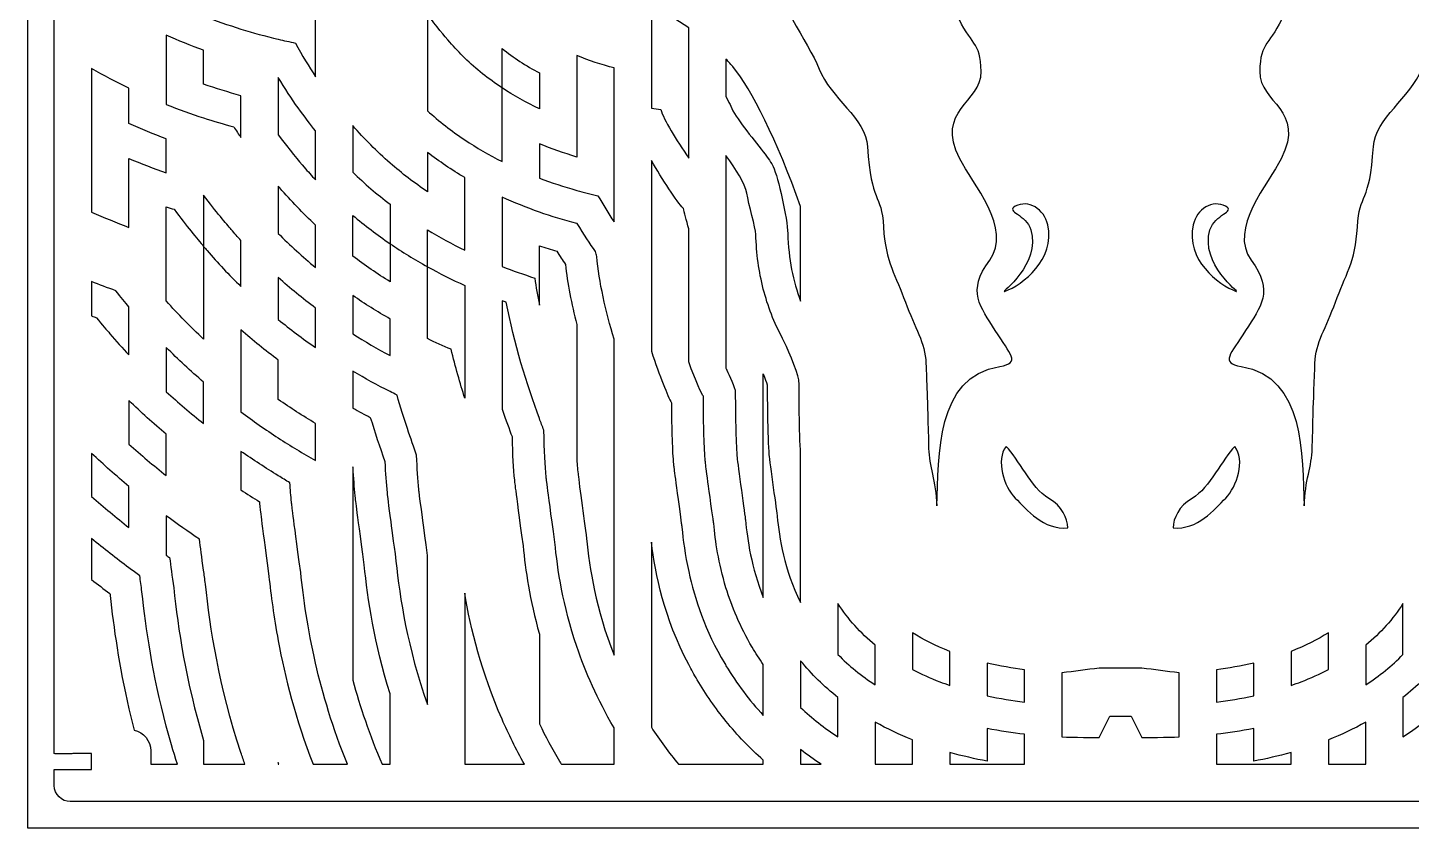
# Model space of a CAD drawing. Extents: x 110 to 520, y 70 to 380.
# Drawn here: x 110 to 369.6, y 70 to 220.1 of the extents above; entities that cross this region are included whole.
import ezdxf

# ---------------------------------------------------------------- set-up
doc = ezdxf.new("R2010")
doc.units = 0
doc.header["$MEASUREMENT"] = 0
doc.layers.add('DEFAULT', color=18, linetype='CONTINUOUS')

msp = doc.modelspace()

# ---------------------------------------------------------------- linework, layer by layer
at = {"layer": 'DEFAULT', "color": 18}
msp.add_lwpolyline([(520, 70), (110, 70), (110, 380), (520, 380)], close=True, dxfattribs=at)
at = {"layer": 'DEFAULT', "color": 1}
for points, knots in [([(511.49, 369), (511.72, 369), (512.28, 368.95), (513.24, 368.95), (514.21, 368.95), (514.99, 368.97), (515, 369), (515, 370), (515, 371), (515, 372), (515, 373.66), (513.66, 375), (512, 375), (380.67, 375), (249.33, 375), (118, 375), (116.34, 375), (115, 373.66), (115, 372), (115, 371), (115, 370), (115, 369), (115.08, 368.97), (115.83, 368.95), (116.74, 368.95), (117.71, 368.95), (118.27, 369), (118.49, 369), (119.66, 369), (120.83, 369), (121.99, 369), (121.99, 368), (121.99, 367), (121.99, 366), (120.83, 366), (119.66, 366), (118.49, 366), (118.27, 366), (117.71, 366.05), (116.74, 366.05), (115.83, 366.05), (115.08, 366.03), (115, 366), (115, 272), (115, 178), (115, 84), (115.08, 83.97), (115.83, 83.95), (116.74, 83.95), (117.71, 83.95), (118.27, 84), (118.49, 84), (119.66, 84), (120.83, 84), (121.99, 84), (121.99, 83), (121.99, 82), (121.99, 81), (120.83, 81), (119.66, 81), (118.49, 81), (118.27, 81), (117.71, 81.05), (116.74, 81.05), (115.83, 81.05), (115.08, 81.03), (115, 81), (115, 80), (115, 79), (115, 78), (115, 76.34), (116.34, 75), (118, 75), (249.33, 75), (380.67, 75), (512, 75), (513.66, 75), (515, 76.34), (515, 78), (515, 79), (515, 80), (514.99, 81), (514.99, 81.03), (514.21, 81.05), (513.24, 81.05), (512.28, 81.05), (511.72, 81), (511.49, 81), (510.33, 81), (509.16, 81), (507.99, 81), (507.99, 82), (507.99, 83), (507.99, 84), (509.16, 84), (510.33, 84), (511.49, 84), (511.72, 84), (512.28, 83.95), (513.24, 83.95), (514.21, 83.95), (514.99, 83.97), (515, 84), (515, 178), (515, 272), (514.99, 366), (514.99, 366.03), (514.21, 366.05), (513.24, 366.05), (512.28, 366.05), (511.72, 366), (511.49, 366), (510.33, 366), (509.16, 366), (507.99, 366), (507.99, 367), (507.99, 368), (507.99, 369), (509.16, 369), (510.33, 369), (511.49, 369)], [9.92, 9.92, 9.92, 9.92, 10.92, 10.92, 10.92, 11.94, 11.94, 11.94, 20.45, 20.45, 20.45, 21.45, 21.45, 21.45, 1138.31, 1138.31, 1138.31, 1139.31, 1139.31, 1139.31, 1147.83, 1147.83, 1147.83, 1148.83, 1148.83, 1148.83, 1149.83, 1149.83, 1149.83, 1159.75, 1159.75, 1159.75, 1168.25, 1168.25, 1168.25, 1178.17, 1178.17, 1178.17, 1179.17, 1179.17, 1179.17, 1180.17, 1180.17, 1180.17, 1979.56, 1979.56, 1979.56, 1980.56, 1980.56, 1980.56, 1981.56, 1981.56, 1981.56, 1991.48, 1991.48, 1991.48, 1999.98, 1999.98, 1999.98, 2009.9, 2009.9, 2009.9, 2010.9, 2010.9, 2010.9, 2011.9, 2011.9, 2011.9, 2020.41, 2020.41, 2020.41, 2021.41, 2021.41, 2021.41, 3138.27, 3138.27, 3138.27, 3139.27, 3139.27, 3139.27, 3147.79, 3147.79, 3147.79, 3148.79, 3148.79, 3148.79, 3149.79, 3149.79, 3149.79, 3159.71, 3159.71, 3159.71, 3168.21, 3168.21, 3168.21, 3178.13, 3178.13, 3178.13, 3179.13, 3179.13, 3179.13, 3180.15, 3180.15, 3180.15, 3979.54, 3979.54, 3979.54, 3980.54, 3980.54, 3980.54, 3981.54, 3981.54, 3981.54, 3991.46, 3991.46, 3991.46, 3999.96, 3999.96, 3999.96, 4009.88, 4009.88, 4009.88, 4009.88]), ([(158.29, 285.18), (165.38, 280.01), (177.47, 288.16), (173.08, 295.72), (170.77, 299.69), (168.91, 300.2), (169.1, 309.68), (169.19, 304.74), (170.35, 300.96), (173.6, 300.75), (193.27, 299.43), (219.23, 310.99), (262.44, 308.76), (263.97, 312.95), (268.12, 316.33), (273.55, 318.69), (271.71, 314.96), (266.98, 314.25), (264.79, 309.43), (262.04, 303.37), (268.43, 303.45), (263.1, 294.82), (259.06, 288.27), (265.19, 286.18), (263.29, 279.05), (261.38, 271.91), (259.22, 269.25), (261.68, 260.59), (263.63, 253.72), (260.61, 250.25), (259.67, 241.8), (258.7, 233.06), (259.92, 240.52), (268.93, 239.38), (275.82, 238.51), (277.24, 233.12), (281.13, 230.73), (284.81, 228.47), (282.97, 225.68), (284.26, 222.75), (286.86, 216.82), (288.79, 217.66), (288.86, 211.94), (288.94, 205.94), (280.13, 204.84), (284.87, 195.54), (287.15, 191.05), (294.83, 182.39), (290.47, 176.53), (286.11, 170.68), (288.71, 167.82), (291.52, 163.34), (294.33, 158.85), (296.39, 157.28), (292.34, 156.61), (280.26, 154.62), (280.96, 139.84), (280.54, 130.45), (280.39, 135.24), (279.1, 137.9), (279.02, 141.25), (278.77, 151.63), (278.65, 153.37), (278.52, 157.23), (278.39, 161.09), (276.4, 163.83), (274.66, 168.69), (272.91, 173.54), (270.92, 176.16), (270.55, 182.76), (270.18, 189.35), (268.21, 186.94), (267.55, 197.86), (267.23, 203.09), (260.59, 207.03), (258.47, 212.39), (256.35, 217.74), (250.49, 224.63), (248.44, 234.82), (231.78, 231.78), (219.77, 238.68), (215.51, 241.8), (211.25, 244.92), (211.63, 250.17), (215.81, 250.17), (219.99, 250.17), (223.8, 252.37), (230.8, 254.88), (237.79, 257.39), (237.03, 258.91), (239.31, 259.82), (239.95, 262.26), (240.81, 264.31), (239.31, 267.42), (237.82, 270.53), (232.82, 270.16), (231.14, 275.45), (220.43, 275.64), (217.51, 274.94), (204.33, 274.27), (185.77, 273.34), (165.23, 274.88), (157.78, 282.64), (154.03, 286.54), (151.97, 290.83), (151.72, 296.14), (153.19, 290.79), (154.16, 288.18), (158.29, 285.18)], [1, 1, 1, 1, 2, 2, 2, 3, 3, 3, 4, 4, 4, 5, 5, 5, 6, 6, 6, 7, 7, 7, 8, 8, 8, 9, 9, 9, 10, 10, 10, 11, 11, 11, 12, 12, 12, 13, 13, 13, 14, 14, 14, 15, 15, 15, 16, 16, 16, 17, 17, 17, 18, 18, 18, 19, 19, 19, 20, 20, 20, 21, 21, 21, 22, 22, 22, 23, 23, 23, 24, 24, 24, 25, 25, 25, 26, 26, 26, 27, 27, 27, 28, 28, 28, 29, 29, 29, 30, 30, 30, 31, 31, 31, 32, 32, 32, 33, 33, 33, 34, 34, 34, 35, 35, 35, 36, 36, 36, 37, 37, 37, 37]), ([(456.4, 300.75), (459.65, 300.96), (460.81, 304.74), (460.9, 309.68), (461.09, 300.2), (459.23, 299.69), (456.92, 295.72), (452.53, 288.16), (464.62, 280.01), (471.71, 285.18), (475.84, 288.18), (476.81, 290.79), (478.28, 296.14), (478.03, 290.83), (475.97, 286.54), (472.22, 282.64), (464.77, 274.88), (444.23, 273.34), (425.67, 274.27), (412.49, 274.94), (409.57, 275.64), (398.86, 275.45), (397.18, 270.16), (392.18, 270.53), (390.68, 267.42), (389.19, 264.31), (390.05, 262.26), (390.68, 259.82), (392.97, 258.91), (392.21, 257.39), (399.2, 254.88), (406.2, 252.37), (410.01, 250.17), (414.19, 250.17), (418.37, 250.17), (418.75, 244.92), (414.49, 241.8), (410.23, 238.68), (398.22, 231.78), (381.56, 234.82), (379.51, 224.63), (373.65, 217.74), (371.53, 212.39), (369.41, 207.03), (362.77, 203.09), (362.45, 197.86), (361.79, 186.94), (359.82, 189.35), (359.45, 182.76), (359.08, 176.16), (357.09, 173.54), (355.34, 168.69), (353.6, 163.83), (351.61, 161.09), (351.48, 157.23), (351.35, 153.37), (351.23, 151.63), (350.98, 141.25), (350.9, 137.9), (349.61, 135.24), (349.46, 130.45), (349.04, 139.84), (349.74, 154.62), (337.66, 156.61), (333.61, 157.28), (335.67, 158.85), (338.48, 163.34), (341.29, 167.82), (343.89, 170.68), (339.53, 176.53), (335.17, 182.39), (342.85, 191.05), (345.13, 195.54), (349.86, 204.84), (341.06, 205.94), (341.13, 211.94), (341.2, 217.66), (343.14, 216.82), (345.74, 222.75), (347.03, 225.68), (345.19, 228.47), (348.87, 230.73), (352.76, 233.12), (354.18, 238.51), (361.07, 239.38), (370.08, 240.52), (371.3, 233.06), (370.33, 241.8), (369.39, 250.25), (366.37, 253.72), (368.32, 260.59), (370.78, 269.25), (368.62, 271.91), (366.71, 279.05), (364.81, 286.18), (370.94, 288.27), (366.9, 294.82), (361.57, 303.45), (367.96, 303.37), (365.21, 309.43), (363.02, 314.25), (358.29, 314.96), (356.45, 318.69), (361.88, 316.33), (366.03, 312.95), (367.56, 308.76), (410.76, 310.99), (436.73, 299.43), (456.4, 300.75)], [1, 1, 1, 1, 2, 2, 2, 3, 3, 3, 4, 4, 4, 5, 5, 5, 6, 6, 6, 7, 7, 7, 8, 8, 8, 9, 9, 9, 10, 10, 10, 11, 11, 11, 12, 12, 12, 13, 13, 13, 14, 14, 14, 15, 15, 15, 16, 16, 16, 17, 17, 17, 18, 18, 18, 19, 19, 19, 20, 20, 20, 21, 21, 21, 22, 22, 22, 23, 23, 23, 24, 24, 24, 25, 25, 25, 26, 26, 26, 27, 27, 27, 28, 28, 28, 29, 29, 29, 30, 30, 30, 31, 31, 31, 32, 32, 32, 33, 33, 33, 34, 34, 34, 35, 35, 35, 36, 36, 36, 37, 37, 37, 37]), ([(160.24, 217.27), (159.15, 217.49), (158.07, 217.73), (157, 217.99), (154.6, 218.56), (152.27, 219.2), (150, 219.89), (147.59, 220.63), (145.26, 221.45), (143, 222.33), (143, 224.49), (143, 226.66), (143, 228.82), (145.25, 227.86), (147.58, 226.99), (150, 226.2), (152.26, 225.45), (154.59, 224.78), (157, 224.17), (159.27, 223.6), (161.6, 223.09), (164, 222.63), (164, 218.74), (164, 214.85), (164, 210.95), (162.76, 212.84), (161.47, 214.95), (160.24, 217.27)], [1, 1, 1, 1, 2, 2, 2, 3, 3, 3, 4, 4, 4, 22.41, 22.41, 22.41, 23.41, 23.41, 23.41, 24.41, 24.41, 24.41, 25.41, 25.41, 25.41, 58.52, 58.52, 58.52, 59.52, 59.52, 59.52, 59.52]), ([(220, 228.01), (224.49, 225.93), (229.52, 223.24), (234, 220.1), (234, 211.96), (234, 203.81), (234, 195.67), (231.69, 199.12), (229.31, 202.83), (228.76, 204.82), (228.17, 204.89), (227.58, 204.97), (227, 205.06), (227, 211.15), (227, 217.24), (227, 223.33), (224.7, 223.76), (222.32, 224.35), (220, 225.14), (220, 226.1), (220, 227.06), (220, 228.01)], [8.14, 8.14, 8.14, 8.14, 9.14, 9.14, 9.14, 78.38, 78.38, 78.38, 79.38, 79.38, 79.38, 80.38, 80.38, 80.38, 132.17, 132.17, 132.17, 133.17, 133.17, 133.17, 141.31, 141.31, 141.31, 141.31]), ([(185, 222.72), (186.66, 220.38), (188.19, 218.59), (189.19, 217.43), (190.08, 216.39), (191.02, 215.4), (192, 214.45), (194.11, 212.4), (196.45, 210.53), (199, 208.85), (201.18, 207.41), (203.52, 206.11), (206, 204.95), (206, 207.18), (206, 209.41), (206, 211.65), (203.46, 213.01), (201.13, 214.55), (199, 216.26), (199, 213.79), (199, 211.32), (199, 208.85), (199, 204.24), (199, 199.64), (199, 195.03), (196.55, 196.26), (194.21, 197.63), (192, 199.11), (189.51, 200.78), (187.17, 202.6), (185, 204.57), (185, 210.62), (185, 216.67), (185, 222.72)], [51.44, 51.44, 51.44, 51.44, 52.44, 52.44, 52.44, 53.44, 53.44, 53.44, 54.44, 54.44, 54.44, 55.44, 55.44, 55.44, 74.43, 74.43, 74.43, 75.43, 75.43, 75.43, 96.43, 96.43, 96.43, 135.61, 135.61, 135.61, 136.61, 136.61, 136.61, 137.61, 137.61, 137.61, 189.05, 189.05, 189.05, 189.05]), ([(150, 207.39), (150, 204.77), (150, 202.15), (150, 199.53), (149.56, 200.17), (149.11, 200.85), (148.65, 201.54), (146.73, 202.06), (144.84, 202.63), (143, 203.22), (140.6, 203.99), (138.27, 204.83), (136, 205.73), (136, 210.07), (136, 214.42), (136, 218.77), (138.26, 217.74), (140.59, 216.79), (143, 215.91), (143, 213.79), (143, 211.67), (143, 209.54), (145.27, 208.76), (147.61, 208.05), (150, 207.39)], [1, 1, 1, 1, 23.3, 23.3, 23.3, 24.3, 24.3, 24.3, 25.3, 25.3, 25.3, 26.3, 26.3, 26.3, 63.27, 63.27, 63.27, 64.27, 64.27, 64.27, 82.32, 82.32, 82.32, 83.32, 83.32, 83.32, 83.32]), ([(220, 183.71), (218.95, 185.31), (217.9, 187.03), (216.95, 188.64), (215.61, 188.94), (214.3, 189.28), (213, 189.64), (210.59, 190.31), (208.26, 191.08), (206, 191.94), (206, 194.09), (206, 196.24), (206, 198.39), (208.24, 197.45), (210.58, 196.62), (213, 195.89), (213, 202.24), (213, 208.59), (213, 214.94), (215.29, 213.98), (217.65, 213.21), (220, 212.59), (220, 202.96), (220, 193.33), (220, 183.71)], [81.87, 81.87, 81.87, 81.87, 82.87, 82.87, 82.87, 83.87, 83.87, 83.87, 84.87, 84.87, 84.87, 103.16, 103.16, 103.16, 104.16, 104.16, 104.16, 158.16, 158.16, 158.16, 159.16, 159.16, 159.16, 241.03, 241.03, 241.03, 241.03]), ([(255, 186.6), (255, 180.69), (255, 174.79), (255, 168.88), (253.58, 172.59), (252.72, 176.72), (252.59, 181.56), (252.52, 184.34), (250.77, 192.05), (249.86, 194.09), (249.58, 194.72), (248.88, 195.7), (248, 196.84), (245.89, 199.58), (242.74, 203.27), (241.88, 205.44), (241.76, 205.74), (241.44, 206.41), (241, 207.26), (241, 209.59), (241, 211.92), (241, 214.25), (241.51, 213.73), (241.98, 213.2), (242.43, 212.67), (245.72, 208.79), (250.59, 198.94), (255, 186.6)], [1, 1, 1, 1, 51.22, 51.22, 51.22, 52.22, 52.22, 52.22, 53.22, 53.22, 53.22, 54.22, 54.22, 54.22, 55.22, 55.22, 55.22, 56.22, 56.22, 56.22, 76.01, 76.01, 76.01, 77.01, 77.01, 77.01, 78.01, 78.01, 78.01, 78.01]), ([(122, 212.49), (124.26, 211.17), (126.6, 209.93), (129, 208.78), (129, 206.58), (129, 204.37), (129, 202.16), (131.27, 201.14), (133.61, 200.18), (136, 199.29), (136, 197.17), (136, 195.04), (136, 192.91), (133.61, 193.75), (131.28, 194.65), (129, 195.61), (129, 191.3), (129, 187), (129, 182.69), (126.62, 183.59), (124.28, 184.54), (122, 185.55), (122, 194.53), (122, 203.51), (122, 212.49)], [76.36, 76.36, 76.36, 76.36, 77.36, 77.36, 77.36, 96.15, 96.15, 96.15, 97.15, 97.15, 97.15, 115.24, 115.24, 115.24, 116.24, 116.24, 116.24, 152.87, 152.87, 152.87, 153.87, 153.87, 153.87, 230.23, 230.23, 230.23, 230.23]), ([(161.87, 193.99), (160.92, 195.1), (159.13, 197.19), (157, 200.05), (157, 203.64), (157, 207.22), (157, 210.81), (159.52, 206.61), (162.08, 203.19), (164, 200.8), (164, 197.74), (164, 194.67), (164, 191.61), (163.27, 192.39), (162.56, 193.18), (161.87, 193.99)], [1, 1, 1, 1, 2, 2, 2, 32.49, 32.49, 32.49, 33.49, 33.49, 33.49, 59.56, 59.56, 59.56, 60.56, 60.56, 60.56, 60.56]), ([(185, 175.32), (185, 170.82), (185, 166.32), (185, 161.83), (186.45, 161.13), (187.93, 160.46), (189.43, 159.83), (190.23, 156.55), (191.13, 153.44), (192, 150.67), (192, 157.71), (192, 164.76), (192, 171.8), (189.6, 172.88), (187.26, 174.06), (185, 175.32), (182.58, 176.66), (180.25, 178.1), (178, 179.63), (175.56, 181.3), (173.22, 183.07), (171, 184.95), (171, 182.4), (171, 179.84), (171, 177.29), (173.24, 175.59), (175.58, 173.99), (178, 172.48), (178, 174.87), (178, 177.25), (178, 179.63), (178, 182.1), (178, 184.56), (178, 187.02), (175.53, 188.9), (173.19, 190.91), (171, 193.04), (171, 195.95), (171, 198.86), (171, 201.78), (173.14, 199.28), (175.48, 196.93), (178, 194.74), (180.2, 192.83), (182.54, 191.04), (185, 189.37), (185, 191.83), (185, 194.3), (185, 196.76), (187.21, 195.06), (189.54, 193.48), (192, 192.03), (192, 187.49), (192, 182.96), (192, 178.42), (189.58, 179.6), (187.24, 180.88), (185, 182.25), (185, 179.94), (185, 177.63), (185, 175.32)], [235.76, 235.76, 235.76, 235.76, 274, 274, 274, 275, 275, 275, 276, 276, 276, 335.89, 335.89, 335.89, 336.89, 336.89, 336.89, 337.89, 337.89, 337.89, 338.89, 338.89, 338.89, 360.63, 360.63, 360.63, 361.63, 361.63, 361.63, 381.9, 381.9, 381.9, 402.83, 402.83, 402.83, 403.83, 403.83, 403.83, 428.61, 428.61, 428.61, 429.61, 429.61, 429.61, 430.61, 430.61, 430.61, 451.55, 451.55, 451.55, 452.55, 452.55, 452.55, 491.11, 491.11, 491.11, 492.11, 492.11, 492.11, 511.76, 511.76, 511.76, 511.76]), ([(248, 91.17), (245.36, 94.02), (243.03, 97.13), (241, 100.5), (240.92, 100.63), (240.84, 100.76), (240.76, 100.9), (237.09, 107.11), (235.11, 113.05), (234, 118.15), (233.31, 121.29), (232.95, 124.1), (232.73, 126.46), (232.69, 126.71), (232.66, 126.96), (232.62, 127.22), (231.34, 136.6), (231.2, 137.77), (231.15, 138.27), (230.91, 140.62), (230.81, 144.59), (230.76, 149.81), (230.09, 151.03), (228.56, 154.8), (227, 159.48), (227, 171.4), (227, 183.31), (227, 195.23), (229.04, 191.78), (231.72, 187.48), (233, 186.26), (233.12, 185.68), (233.6, 183.92), (234, 182.44), (234, 174.12), (234, 165.8), (234, 157.48), (235.34, 153.86), (236.47, 151.29), (236.75, 151.03), (236.8, 145.37), (236.89, 141.13), (237.12, 138.87), (237.16, 138.38), (237.43, 136.36), (238.57, 128.03), (238.61, 127.74), (238.65, 127.44), (238.69, 127.15), (239, 123.92), (239.57, 119.77), (241, 115.12), (242.07, 111.62), (243.63, 107.83), (245.92, 103.95), (246.58, 102.85), (247.27, 101.77), (248, 100.73), (248, 97.54), (248, 94.36), (248, 91.17)], [27.08, 27.08, 27.08, 27.08, 28.08, 28.08, 28.08, 29.08, 29.08, 29.08, 30.08, 30.08, 30.08, 31.08, 31.08, 31.08, 33.24947, 33.24947, 33.24947, 34.24947, 34.24947, 34.24947, 35.24947, 35.24947, 35.24947, 36.24947, 36.24947, 36.24947, 137.58947, 137.58947, 137.58947, 138.58947, 138.58947, 138.58947, 139.58947, 139.58947, 139.58947, 210.33947, 210.33947, 210.33947, 211.33947, 211.33947, 211.33947, 212.33947, 212.33947, 212.33947, 213.33947, 213.33947, 213.33947, 215.842668, 215.842668, 215.842668, 216.842668, 216.842668, 216.842668, 217.842668, 217.842668, 217.842668, 218.842668, 218.842668, 218.842668, 245.922668, 245.922668, 245.922668, 245.922668]), ([(249.06, 140.07), (248.77, 142.95), (248.74, 152.59), (248.72, 153.19), (248.6, 153.63), (248.32, 154.39), (248, 155.21), (248, 141.24), (248, 127.27), (248, 113.3), (245.75, 118.94), (245.01, 124.09), (244.65, 127.84), (244.61, 128.13), (243.17, 138.62), (243.09, 139.47), (242.86, 141.73), (242.79, 146.72), (242.74, 151.79), (242.74, 151.93), (242.74, 152.06), (242.74, 152.18), (242.29, 153.4), (241.35, 155.61), (241.03, 156.22), (241.02, 156.24), (241.01, 156.26), (241, 156.28), (241, 169.57), (241, 182.87), (241, 196.17), (242.86, 193.56), (244.61, 190.9), (244.9, 189.11), (245.24, 186.97), (246.55, 182.63), (246.6, 181.39), (246.7, 177.79), (247.16, 174.39), (248, 171.13), (248.83, 167.9), (250.03, 164.83), (251.62, 161.87), (252.3, 160.6), (254.37, 155.79), (254.66, 154.11), (254.85, 153.04), (254.6, 145.36), (255, 140.97), (255, 131.43), (255, 121.9), (255, 112.36), (251.87, 118.57), (251, 124.45), (250.61, 128.5), (250.57, 128.87), (249.19, 138.77), (249.06, 140.07)], [1, 1, 1, 1, 2, 2, 2, 3, 3, 3, 121.8, 121.8, 121.8, 122.8, 122.8, 122.8, 123.8, 123.8, 123.8, 124.8, 124.8, 124.8, 125.8, 125.8, 125.8, 126.8, 126.8, 126.8, 127.8, 127.8, 127.8, 240.87, 240.87, 240.87, 241.87, 241.87, 241.87, 242.87, 242.87, 242.87, 243.87, 243.87, 243.87, 244.87, 244.87, 244.87, 245.87, 245.87, 245.87, 246.87, 246.87, 246.87, 327.97, 327.97, 327.97, 328.97, 328.97, 328.97, 329.97, 329.97, 329.97, 329.97]), ([(157, 181.57), (157, 184.53), (157, 187.49), (157, 190.45), (157.11, 190.32), (157.22, 190.2), (157.31, 190.09), (159.39, 187.66), (161.63, 185.34), (164, 183.14), (164, 180.48), (164, 177.83), (164, 175.18), (161.54, 177.2), (159.21, 179.34), (157, 181.57)], [1, 1, 1, 1, 26.16, 26.16, 26.16, 27.16, 27.16, 27.16, 28.16, 28.16, 28.16, 50.72, 50.72, 50.72, 51.72, 51.72, 51.72, 51.72]), ([(136, 186.57), (136, 180.68), (136, 174.78), (136, 168.89), (138.21, 166.42), (140.54, 164.03), (143, 161.73), (143, 167.53), (143, 173.33), (143, 179.13), (143, 182.33), (143, 185.53), (143, 188.73), (145.35, 185.59), (147.31, 183.32), (148.2, 182.28), (148.79, 181.59), (149.39, 180.91), (150, 180.23), (150, 177.36), (150, 174.49), (150, 171.62), (147.77, 173.79), (145.64, 176.04), (143.65, 178.37), (143.47, 178.57), (143.26, 178.83), (143, 179.13), (141.81, 180.52), (139.79, 182.96), (137.49, 186.08), (136.99, 186.24), (136.49, 186.4), (136, 186.57)], [57.63, 57.63, 57.63, 57.63, 107.75, 107.75, 107.75, 108.75, 108.75, 108.75, 158.06, 158.06, 158.06, 185.28, 185.28, 185.28, 186.28, 186.28, 186.28, 187.28, 187.28, 187.28, 211.69, 211.69, 211.69, 212.69, 212.69, 212.69, 213.69, 213.69, 213.69, 214.69, 214.69, 214.69, 215.69, 215.69, 215.69, 215.69]), ([(220, 102.46), (216.56, 111.14), (215.41, 118.78), (214.85, 124.36), (214.38, 127.85), (213.31, 135.77), (213.24, 136.48), (213.14, 137.41), (213.06, 138.46), (213, 139.7), (213, 147.97), (213, 156.24), (213, 164.51), (212.02, 168.32), (211.23, 172.21), (210.88, 175.75), (210.36, 176.52), (209.82, 177.35), (209.25, 178.23), (208.16, 178.54), (207.07, 178.88), (206, 179.23), (206, 175.53), (206, 171.83), (206, 168.13), (205.65, 169.84), (205.36, 171.54), (205.14, 173.2), (203.05, 173.86), (201, 174.58), (199, 175.36), (199, 179.7), (199, 184.04), (199, 188.38), (201.25, 187.34), (203.59, 186.4), (206, 185.55), (208.27, 184.76), (210.61, 184.05), (213, 183.43), (213.03, 183.42), (213.06, 183.41), (213.1, 183.4), (214.33, 181.38), (215.48, 179.62), (216.51, 178.15), (216.6, 177.85), (216.68, 177.54), (216.77, 177.22), (217.14, 172.55), (218.46, 166.91), (220, 161.73), (220, 141.98), (220, 122.22), (220, 102.46)], [168, 168, 168, 168, 169, 169, 169, 170, 170, 170, 171, 171, 171, 241.33, 241.33, 241.33, 242.33, 242.33, 242.33, 243.33, 243.33, 243.33, 244.33, 244.33, 244.33, 275.77, 275.77, 275.77, 276.77, 276.77, 276.77, 277.77, 277.77, 277.77, 314.67, 314.67, 314.67, 315.67, 315.67, 315.67, 316.67, 316.67, 316.67, 317.67, 317.67, 317.67, 318.67, 318.67, 318.67, 319.67, 319.67, 319.67, 320.67, 320.67, 320.67, 488.67, 488.67, 488.67, 488.67]), ([(298.21, 182.23), (297.34, 185.15), (293.34, 185.6), (295.27, 186.65), (297.69, 187.96), (300.71, 186.18), (301.35, 183.17), (302.78, 176.64), (296.72, 171.95), (293.27, 170.69), (292.43, 170.38), (300.13, 175.73), (298.21, 182.23)], [1, 1, 1, 1, 2, 2, 2, 3, 3, 3, 4, 4, 4, 5, 5, 5, 5]), ([(336.73, 170.69), (333.28, 171.95), (327.22, 176.64), (328.65, 183.17), (329.29, 186.18), (332.31, 187.96), (334.73, 186.65), (336.66, 185.6), (332.66, 185.15), (331.79, 182.23), (329.87, 175.73), (337.57, 170.38), (336.73, 170.69)], [1, 1, 1, 1, 2, 2, 2, 3, 3, 3, 4, 4, 4, 5, 5, 5, 5]), ([(122, 172.53), (123.49, 171.94), (125, 171.36), (126.53, 170.81), (127.5, 169.6), (128.34, 168.59), (129, 167.81), (129, 164.79), (129, 161.78), (129, 158.77), (127.77, 160.07), (126.58, 161.4), (125.43, 162.75), (124.86, 163.41), (124, 164.41), (122.91, 165.75), (122.6, 165.86), (122.3, 165.97), (122, 166.09), (122, 168.24), (122, 170.39), (122, 172.53)], [18.25, 18.25, 18.25, 18.25, 19.25, 19.25, 19.25, 20.25, 20.25, 20.25, 45.87, 45.87, 45.87, 46.87, 46.87, 46.87, 47.87, 47.87, 47.87, 48.87, 48.87, 48.87, 67.12, 67.12, 67.12, 67.12]), ([(157, 165.41), (157, 168.04), (157, 170.67), (157, 173.29), (159.23, 171.29), (161.57, 169.37), (164, 167.55), (164, 165.09), (164, 162.63), (164, 160.17), (161.58, 161.84), (159.25, 163.59), (157, 165.41)], [1, 1, 1, 1, 23.33, 23.33, 23.33, 24.33, 24.33, 24.33, 45.26, 45.26, 45.26, 46.26, 46.26, 46.26, 46.26]), ([(171, 169.91), (173.26, 168.35), (175.59, 166.89), (178, 165.51), (178, 163.22), (178, 160.93), (178, 158.65), (175.6, 159.92), (173.27, 161.29), (171, 162.73), (171, 165.12), (171, 167.51), (171, 169.91)], [20.36, 20.36, 20.36, 20.36, 21.36, 21.36, 21.36, 40.8, 40.8, 40.8, 41.8, 41.8, 41.8, 62.16, 62.16, 62.16, 62.16]), ([(220, 82), (216.71, 82), (213.41, 82), (210.12, 82), (210, 82.19), (209.88, 82.39), (209.77, 82.59), (208.36, 84.96), (207.11, 87.3), (206, 89.59), (206, 95.19), (206, 100.8), (206, 106.4), (204.18, 112.83), (203.38, 118.48), (202.93, 122.95), (201.39, 134.31), (201.33, 134.97), (201.3, 135.29), (201.08, 137.43), (200.95, 139.92), (200.86, 143.49), (200.35, 144.79), (199.71, 146.54), (199, 148.6), (199, 155.38), (199, 162.16), (199, 168.95), (199.26, 168.85), (199.53, 168.76), (199.79, 168.66), (201.17, 161.15), (203.66, 153.11), (206, 146.85), (206.28, 146.1), (206.56, 145.38), (206.83, 144.68), (206.92, 140.66), (207.05, 138.07), (207.27, 135.88), (207.29, 135.66), (207.35, 134.99), (208.89, 123.65), (209.41, 118.54), (210.39, 111.8), (213, 104.1), (214.62, 99.33), (216.86, 94.19), (220, 88.85), (220, 86.57), (220, 84.28), (220, 82)], [19.43, 19.43, 19.43, 19.43, 47.45, 47.45, 47.45, 48.45, 48.45, 48.45, 49.45, 49.45, 49.45, 97.09, 97.09, 97.09, 98.09, 98.09, 98.09, 99.09, 99.09, 99.09, 100.09, 100.09, 100.09, 101.09, 101.09, 101.09, 158.78, 158.78, 158.78, 159.78, 159.78, 159.78, 160.78, 160.78, 160.78, 161.78, 161.78, 161.78, 162.78, 162.78, 162.78, 163.78, 163.78, 163.78, 164.78, 164.78, 164.78, 165.78, 165.78, 165.78, 185.21, 185.21, 185.21, 185.21]), ([(150, 163.47), (152.24, 161.51), (154.58, 159.62), (157, 157.82), (157, 155.35), (157, 152.89), (157, 150.43), (159.28, 148.85), (161.61, 147.34), (164, 145.91), (164, 143.59), (164, 141.28), (164, 138.96), (161.62, 140.31), (159.28, 141.73), (157, 143.21), (154.61, 144.76), (152.27, 146.39), (150, 148.08), (150, 153.21), (150, 158.34), (150, 163.47)], [43.63, 43.63, 43.63, 43.63, 44.63, 44.63, 44.63, 65.56, 65.56, 65.56, 66.56, 66.56, 66.56, 86.24, 86.24, 86.24, 87.24, 87.24, 87.24, 88.24, 88.24, 88.24, 131.87, 131.87, 131.87, 131.87]), ([(143, 153.68), (143, 151.09), (143, 148.49), (143, 145.9), (140.59, 147.82), (138.25, 149.81), (136, 151.87), (136, 154.63), (136, 157.4), (136, 160.16), (138.23, 157.93), (140.57, 155.77), (143, 153.68)], [1, 1, 1, 1, 23.04, 23.04, 23.04, 24.04, 24.04, 24.04, 47.55, 47.55, 47.55, 48.55, 48.55, 48.55, 48.55]), ([(185, 93.19), (181.22, 103.87), (179.82, 113.15), (179.09, 120.11), (178.59, 123.85), (178.24, 126.44), (178, 128.25), (177.5, 132), (177.46, 132.44), (177.41, 132.94), (177.24, 134.7), (177.1, 136.58), (177, 138.8), (176.03, 141.54), (175.11, 144.3), (174.28, 147.05), (173.18, 147.62), (172.08, 148.2), (171, 148.8), (171, 151.1), (171, 153.4), (171, 155.71), (173.28, 154.36), (175.61, 153.09), (178, 151.9), (178.43, 151.68), (178.86, 151.47), (179.29, 151.26), (180.58, 146.77), (181.93, 142.83), (182.96, 139.97), (183.06, 137.47), (183.2, 135.4), (183.38, 133.52), (183.45, 132.91), (183.51, 132.27), (185, 121.19), (185, 111.86), (185, 102.52), (185, 93.19)], [79.38, 79.38, 79.38, 79.38, 80.38, 80.38, 80.38, 81.38, 81.38, 81.38, 82.38, 82.38, 82.38, 83.38, 83.38, 83.38, 84.38, 84.38, 84.38, 85.38, 85.38, 85.38, 104.96, 104.96, 104.96, 105.96, 105.96, 105.96, 106.96, 106.96, 106.96, 107.96, 107.96, 107.96, 108.96, 108.96, 108.96, 109.96, 109.96, 109.96, 189.34, 189.34, 189.34, 189.34]), ([(136, 143.89), (136, 141.31), (136, 138.73), (136, 136.15), (133.59, 138.05), (131.26, 140.01), (129, 142.03), (129, 144.76), (129, 147.49), (129, 150.22), (131.24, 148.05), (133.58, 145.93), (136, 143.89)], [1, 1, 1, 1, 22.93, 22.93, 22.93, 23.93, 23.93, 23.93, 47.16, 47.16, 47.16, 48.16, 48.16, 48.16, 48.16]), ([(122, 140.32), (124.25, 138.19), (126.59, 136.12), (129, 134.11), (129, 131.54), (129, 128.97), (129, 126.4), (126.61, 128.28), (124.27, 130.22), (122, 132.21), (122, 134.91), (122, 137.62), (122, 140.32)], [22.98, 22.98, 22.98, 22.98, 23.98, 23.98, 23.98, 45.83, 45.83, 45.83, 46.83, 46.83, 46.83, 69.81, 69.81, 69.81, 69.81]), ([(163.53, 82), (160.26, 90.52), (158.27, 98.34), (157, 105.17), (156.17, 109.65), (155.64, 113.7), (155.26, 117.25), (153.7, 128.82), (153.64, 129.45), (153.53, 130.59), (153.51, 130.81), (153.48, 131.03), (153.46, 131.25), (152.3, 131.97), (151.15, 132.7), (150, 133.45), (150, 135.87), (150, 138.28), (150, 140.69), (152.28, 139.1), (154.62, 137.58), (157, 136.12), (157.73, 135.67), (158.46, 135.23), (159.2, 134.8), (159.28, 133.53), (159.38, 132.33), (159.5, 131.18), (159.6, 130.13), (159.66, 129.5), (161.22, 117.96), (161.73, 113.19), (162.51, 107.46), (164, 100.99), (165.33, 95.2), (167.22, 88.82), (169.98, 82), (167.83, 82), (165.68, 82), (163.53, 82)], [18.29, 18.29, 18.29, 18.29, 19.29, 19.29, 19.29, 20.29, 20.29, 20.29, 21.29, 21.29, 21.29, 22.29, 22.29, 22.29, 23.29, 23.29, 23.29, 43.81, 43.81, 43.81, 44.81, 44.81, 44.81, 45.81, 45.81, 45.81, 46.81, 46.81, 46.81, 47.81, 47.81, 47.81, 48.81, 48.81, 48.81, 49.81, 49.81, 49.81, 68.1, 68.1, 68.1, 68.1]), ([(301.55, 131.87), (304.05, 130.4), (305.1, 128.15), (305.12, 126.36), (300.61, 125.87), (297.38, 129.79), (295.26, 131.93), (293.13, 134.07), (291.56, 139.09), (293.54, 141.61), (295.9, 139.35), (298.18, 133.85), (301.55, 131.87)], [1, 1, 1, 1, 2, 2, 2, 3, 3, 3, 4, 4, 4, 5, 5, 5, 5]), ([(328.45, 131.87), (331.82, 133.85), (334.1, 139.35), (336.46, 141.61), (338.43, 139.09), (336.87, 134.07), (334.74, 131.93), (332.62, 129.79), (329.39, 125.87), (324.88, 126.36), (324.9, 128.15), (325.95, 130.4), (328.45, 131.87)], [1, 1, 1, 1, 2, 2, 2, 3, 3, 3, 4, 4, 4, 5, 5, 5, 5]), ([(178, 82), (177.5, 82), (176.99, 82), (176.49, 82), (174.1, 87.57), (172.34, 92.85), (171, 97.76), (171, 111.1), (171, 124.44), (171, 137.78), (171.02, 137.73), (171.03, 137.68), (171.05, 137.63), (171.15, 135.68), (171.28, 133.98), (171.44, 132.35), (171.53, 131.5), (171.59, 130.88), (173.13, 119.39), (173.81, 112.99), (175.03, 104.72), (178, 95.21), (178, 90.81), (178, 86.4), (178, 82)], [37.45, 37.45, 37.45, 37.45, 41.75, 41.75, 41.75, 42.75, 42.75, 42.75, 156.19, 156.19, 156.19, 157.19, 157.19, 157.19, 158.19, 158.19, 158.19, 159.19, 159.19, 159.19, 160.19, 160.19, 160.19, 197.64, 197.64, 197.64, 197.64]), ([(143, 82), (143, 83.48), (143, 84.97), (143, 86.46), (139.66, 97.69), (138.21, 107.44), (137.39, 115.08), (137.09, 117.35), (136.83, 119.22), (136.63, 120.76), (136.42, 120.91), (136.21, 121.06), (136, 121.2), (136, 123.67), (136, 126.14), (136, 128.6), (138.03, 127.09), (140.11, 125.62), (142.22, 124.21), (142.41, 122.76), (142.66, 120.88), (143, 118.4), (143.11, 117.6), (143.22, 116.73), (143.35, 115.81), (144.23, 107.54), (145.87, 96.71), (150, 84.19), (150.24, 83.47), (150.49, 82.74), (150.74, 82), (148.16, 82), (145.58, 82), (143, 82)], [21.95, 21.95, 21.95, 21.95, 34.58, 34.58, 34.58, 35.58, 35.58, 35.58, 36.58, 36.58, 36.58, 37.58, 37.58, 37.58, 58.55, 58.55, 58.55, 59.55, 59.55, 59.55, 60.55, 60.55, 60.55, 61.55, 61.55, 61.55, 62.55, 62.55, 62.55, 63.55, 63.55, 63.55, 85.5, 85.5, 85.5, 85.5]), ([(133.08, 82), (133.08, 82.84), (133.08, 83.69), (133.08, 84.53), (133.08, 86.43), (131.76, 88.01), (129.98, 88.42), (129.63, 89.78), (129.3, 91.11), (129, 92.41), (127.12, 100.52), (126.12, 107.67), (125.48, 113.64), (125.46, 113.77), (125.44, 113.9), (125.42, 114.04), (124.27, 114.89), (123.13, 115.76), (122, 116.64), (122, 119.2), (122, 121.77), (122, 124.33), (124.28, 122.45), (126.62, 120.62), (129, 118.85), (129.68, 118.35), (130.35, 117.86), (131.03, 117.37), (131.15, 116.46), (131.29, 115.45), (131.44, 114.36), (132.18, 107.47), (133.41, 98.93), (136, 89.15), (136.61, 86.84), (137.31, 84.45), (138.09, 82), (136.42, 82), (134.75, 82), (133.08, 82)], [14.19, 14.19, 14.19, 14.19, 21.36, 21.36, 21.36, 22.36, 22.36, 22.36, 23.36, 23.36, 23.36, 24.36, 24.36, 24.36, 25.501271, 25.501271, 25.501271, 26.501271, 26.501271, 26.501271, 48.291271, 48.291271, 48.291271, 49.291271, 49.291271, 49.291271, 50.291271, 50.291271, 50.291271, 51.291271, 51.291271, 51.291271, 52.291271, 52.291271, 52.291271, 53.291271, 53.291271, 53.291271, 67.481271, 67.481271, 67.481271, 67.481271]), ([(248, 82), (242.7, 82), (237.4, 82), (232.1, 82), (230.27, 84.2), (228.57, 86.52), (227, 88.95), (227, 100.51), (227, 112.07), (227, 123.64), (227.73, 117.63), (229.37, 109.53), (234, 100.7), (234.5, 99.76), (235.03, 98.81), (235.59, 97.85), (237.22, 95.11), (239.02, 92.51), (241, 90.08), (243.13, 87.46), (245.46, 85.03), (248, 82.77), (248, 82.51), (248, 82.26), (248, 82)], [2.19, 2.19, 2.19, 2.19, 47.27, 47.27, 47.27, 48.27, 48.27, 48.27, 146.61, 146.61, 146.61, 147.61, 147.61, 147.61, 148.61, 148.61, 148.61, 149.61, 149.61, 149.61, 150.61, 150.61, 150.61, 152.8, 152.8, 152.8, 152.8]), ([(192, 82), (192, 92.7), (192, 103.39), (192, 114.09), (193.11, 107.39), (195.1, 99.31), (199, 90.44), (200.2, 87.7), (201.59, 84.88), (203.19, 82), (199.46, 82), (195.73, 82), (192, 82)], [31.71, 31.71, 31.71, 31.71, 122.68, 122.68, 122.68, 123.68, 123.68, 123.68, 124.68, 124.68, 124.68, 156.39, 156.39, 156.39, 156.39]), ([(262, 112.17), (263.87, 109.23), (266.21, 106.62), (269, 104.33), (269, 101.85), (269, 99.37), (269, 96.9), (266.41, 98.59), (264.07, 100.49), (262, 102.59), (262, 105.79), (262, 108.98), (262, 112.17)], [27.14, 27.14, 27.14, 27.14, 28.14, 28.14, 28.14, 49.2, 49.2, 49.2, 50.2, 50.2, 50.2, 77.34, 77.34, 77.34, 77.34]), ([(361, 104.33), (363.79, 106.62), (366.13, 109.23), (368, 112.17), (368, 108.98), (368, 105.79), (368, 102.59), (365.93, 100.49), (363.59, 98.59), (361, 96.9), (361, 99.37), (361, 101.85), (361, 104.33)], [21.06, 21.06, 21.06, 21.06, 22.06, 22.06, 22.06, 49.2, 49.2, 49.2, 50.2, 50.2, 50.2, 71.26, 71.26, 71.26, 71.26]), ([(276, 99.76), (276, 102.06), (276, 104.36), (276, 106.67), (278.01, 105.39), (280.33, 104.21), (283, 103.18), (283, 101.05), (283, 98.92), (283, 96.79), (282.37, 97.01), (281.73, 97.24), (281.09, 97.48), (279.3, 98.17), (277.6, 98.93), (276, 99.76)], [1, 1, 1, 1, 20.58, 20.58, 20.58, 21.58, 21.58, 21.58, 39.69, 39.69, 39.69, 40.69, 40.69, 40.69, 41.69, 41.69, 41.69, 41.69]), ([(347, 96.79), (347, 98.92), (347, 101.05), (347, 103.18), (349.67, 104.21), (351.99, 105.39), (354, 106.67), (354, 104.36), (354, 102.06), (354, 99.76), (352.4, 98.93), (350.7, 98.17), (348.91, 97.48), (348.27, 97.24), (347.63, 97.01), (347, 96.79)], [1, 1, 1, 1, 19.11, 19.11, 19.11, 20.11, 20.11, 20.11, 39.69, 39.69, 39.69, 40.69, 40.69, 40.69, 41.69, 41.69, 41.69, 41.69]), ([(262, 87.13), (259.48, 88.8), (257.14, 90.65), (255, 92.65), (255, 95.57), (255, 98.49), (255, 101.41), (257.06, 98.9), (259.39, 96.61), (262, 94.54), (262, 92.07), (262, 89.6), (262, 87.13)], [21.02, 21.02, 21.02, 21.02, 22.02, 22.02, 22.02, 46.86, 46.86, 46.86, 47.86, 47.86, 47.86, 68.88, 68.88, 68.88, 68.88]), ([(375, 92.65), (372.86, 90.65), (370.52, 88.8), (368, 87.13), (368, 89.6), (368, 92.07), (368, 94.54), (370.61, 96.61), (372.94, 98.9), (375, 101.41), (375, 98.49), (375, 95.57), (375, 92.65)], [24.84, 24.84, 24.84, 24.84, 25.84, 25.84, 25.84, 46.86, 46.86, 46.86, 47.86, 47.86, 47.86, 72.7, 72.7, 72.7, 72.7]), ([(297, 93.68), (294.72, 93.95), (292.37, 94.33), (290, 94.84), (290, 96.9), (290, 98.95), (290, 101), (292.38, 100.43), (294.73, 100.02), (297, 99.73), (297, 97.71), (297, 95.7), (297, 93.68)], [17.14, 17.14, 17.14, 17.14, 18.14, 18.14, 18.14, 35.61, 35.61, 35.61, 36.61, 36.61, 36.61, 53.75, 53.75, 53.75, 53.75]), ([(326, 87.14), (323.99, 87.06), (319.57, 87.04), (319, 87.04), (318.33, 88.37), (317.67, 89.71), (317, 91.04), (315.57, 91.04), (314.42, 91.04), (313, 91.04), (312.33, 89.71), (311.67, 88.37), (311, 87.04), (310.43, 87.04), (306.01, 87.06), (304, 87.14), (304, 91.14), (304, 95.15), (304, 99.15), (306.33, 99.45), (308.67, 99.74), (311, 100.04), (312.44, 100.05), (317.56, 100.05), (319, 100.04), (321.33, 99.74), (323.67, 99.45), (326, 99.15), (326, 95.15), (326, 91.14), (326, 87.14)], [34.03, 34.03, 34.03, 34.03, 35.03, 35.03, 35.03, 47.699562, 47.699562, 47.699562, 48.699562, 48.699562, 48.699562, 61.369124, 61.369124, 61.369124, 62.369124, 62.369124, 62.369124, 96.399124, 96.399124, 96.399124, 116.399786, 116.399786, 116.399786, 117.399786, 117.399786, 117.399786, 137.400449, 137.400449, 137.400449, 171.430449, 171.430449, 171.430449, 171.430449]), ([(333, 99.73), (335.27, 100.02), (337.62, 100.43), (340, 101), (340, 98.95), (340, 96.9), (340, 94.84), (337.63, 94.33), (335.28, 93.95), (333, 93.68), (333, 95.7), (333, 97.71), (333, 99.73)], [17.14, 17.14, 17.14, 17.14, 18.14, 18.14, 18.14, 35.61, 35.61, 35.61, 36.61, 36.61, 36.61, 53.75, 53.75, 53.75, 53.75]), ([(276, 82), (273.67, 82), (271.33, 82), (269, 82), (269, 84.63), (269, 87.26), (269, 89.89), (271.2, 88.67), (273.53, 87.57), (276, 86.59), (276, 85.06), (276, 83.53), (276, 82)], [13.01, 13.01, 13.01, 13.01, 32.85, 32.85, 32.85, 55.22, 55.22, 55.22, 56.22, 56.22, 56.22, 69.23, 69.23, 69.23, 69.23]), ([(297, 82), (292.33, 82), (287.67, 82), (283, 82), (283, 82.74), (283, 83.48), (283, 84.22), (285.37, 83.55), (287.71, 83.02), (290, 82.6), (290, 84.64), (290, 86.68), (290, 88.71), (292.38, 88.24), (294.72, 87.89), (297, 87.65), (297, 85.77), (297, 83.88), (297, 82)], [16.01, 16.01, 16.01, 16.01, 55.7, 55.7, 55.7, 62, 62, 62, 63, 63, 63, 80.33, 80.33, 80.33, 81.33, 81.33, 81.33, 97.34, 97.34, 97.34, 97.34]), ([(347, 82), (342.33, 82), (337.67, 82), (333, 82), (333, 83.88), (333, 85.77), (333, 87.65), (335.28, 87.89), (337.62, 88.24), (340, 88.71), (340, 86.68), (340, 84.64), (340, 82.6), (342.29, 83.02), (344.63, 83.55), (347, 84.22), (347, 83.48), (347, 82.74), (347, 82)], [6.3, 6.3, 6.3, 6.3, 45.99, 45.99, 45.99, 62, 62, 62, 63, 63, 63, 80.33, 80.33, 80.33, 81.33, 81.33, 81.33, 87.63, 87.63, 87.63, 87.63]), ([(361, 82), (358.67, 82), (356.33, 82), (354, 82), (354, 83.53), (354, 85.06), (354, 86.59), (356.47, 87.57), (358.8, 88.67), (361, 89.89), (361, 87.26), (361, 84.63), (361, 82)], [22.37, 22.37, 22.37, 22.37, 42.21, 42.21, 42.21, 55.22, 55.22, 55.22, 56.22, 56.22, 56.22, 78.59, 78.59, 78.59, 78.59]), ([(255, 82), (255, 82.92), (255, 83.84), (255, 84.77), (256.24, 83.8), (257.53, 82.88), (258.87, 82), (257.58, 82), (256.29, 82), (255, 82)], [10.97, 10.97, 10.97, 10.97, 18.81, 18.81, 18.81, 19.81, 19.81, 19.81, 30.78, 30.78, 30.78, 30.78]), ([(157, 82), (157, 82.11), (157, 82.22), (157, 82.32), (157.04, 82.21), (157.08, 82.11), (157.12, 82), (157.08, 82), (157.04, 82), (157, 82)], [0.33, 0.33, 0.33, 0.33, 1.25, 1.25, 1.25, 2.25, 2.25, 2.25, 2.58, 2.58, 2.58, 2.58])]:
    msp.add_open_spline(points, degree=3, knots=knots, dxfattribs=at)

doc.saveas('drawing.dxf')
